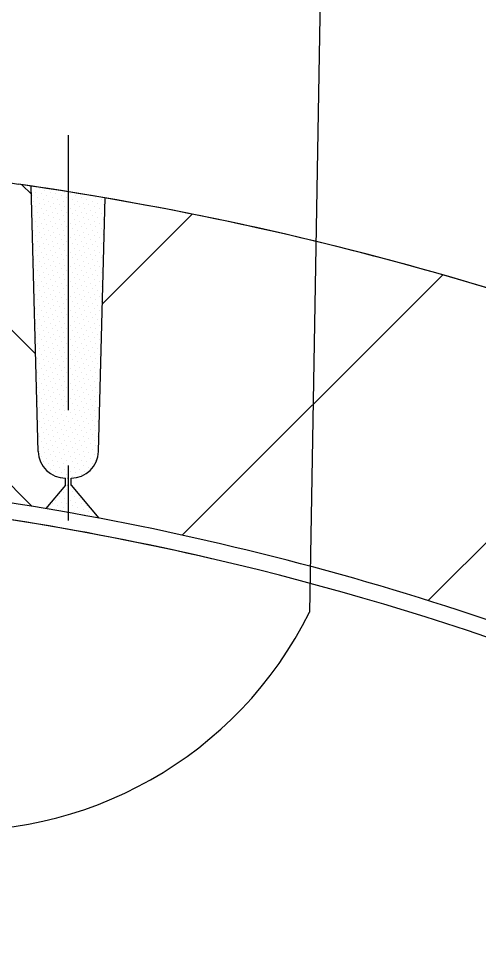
# Model space of a CAD drawing. Extents: x 2963 to 8481, y 2091 to 3069.
# Drawn here: x 3191.68 to 3200.07, y 2928.3 to 2944.99 of the extents above; entities that cross this region are included whole.
import ezdxf

# ---------------------------------------------------------------- set-up
doc = ezdxf.new("R2010")
doc.units = 0
doc.header["$LTSCALE"] = 20
doc.header["$MEASUREMENT"] = 0
doc.linetypes.add('CENTER', pattern=[2, 1.25, -0.25, 0.25, -0.25])
doc.layers.get('0').update_dxf_attribs({"linetype": 'CONTINUOUS'})
for name, color, linetype in [('中心线', 1, 'CENTER'), ('粗实线', 7, 'CONTINUOUS'), ('细实线', 3, 'CONTINUOUS')]:
    doc.layers.add(name, color=color, linetype=linetype)

# ---------------------------------------------------------------- blocks, each defined once
blk = doc.blocks.new('*X4')
at = {"color": 0}
for p, q in [((501.16, -188.27), (501.16, -188.27)), ((501.82, -190.26), (501.82, -190.26)), ((503.15, -188.93), (503.15, -188.93)), ((505.14, -189.59), (505.14, -189.59)), ((507.13, -190.26), (507.13, -190.26)), ((508.45, -188.93), (508.45, -188.93)), ((510.44, -189.59), (510.44, -189.59)), ((512.43, -190.26), (512.43, -190.26)), ((500.5, -191.58), (500.5, -191.58)), ((501.16, -193.57), (501.16, -193.57)), ((502.49, -192.24), (502.49, -192.24)), ((503.81, -190.92), (503.81, -190.92)), ((504.48, -192.91), (504.48, -192.91)), ((505.8, -191.58), (505.8, -191.58)), ((506.47, -193.57), (506.47, -193.57)), ((507.79, -192.24), (507.79, -192.24)), ((509.12, -190.92), (509.12, -190.92)), ((509.78, -192.91), (509.78, -192.91)), ((511.11, -191.58), (511.11, -191.58)), ((511.77, -193.57), (511.77, -193.57)), ((513.09, -192.24), (513.09, -192.24)), ((514.42, -190.92), (514.42, -190.92)), ((515.08, -192.91), (515.08, -192.91)), ((516.41, -191.58), (516.41, -191.58)), ((517.07, -193.57), (517.07, -193.57)), ((518.4, -192.24), (518.4, -192.24)), ((519.72, -190.92), (519.72, -190.92)), ((520.39, -192.91), (520.39, -192.91)), ((521.71, -191.58), (521.71, -191.58)), ((522.38, -193.57), (522.38, -193.57)), ((523.7, -192.24), (523.7, -192.24)), ((525.69, -192.91), (525.69, -192.91)), ((500.5, -196.89), (500.5, -196.89)), ((501.82, -195.56), (501.82, -195.56)), ((503.15, -194.23), (503.15, -194.23)), ((503.81, -196.22), (503.81, -196.22)), ((505.14, -194.9), (505.14, -194.9)), ((505.8, -196.89), (505.8, -196.89)), ((507.13, -195.56), (507.13, -195.56)), ((508.45, -194.23), (508.45, -194.23)), ((509.12, -196.22), (509.12, -196.22)), ((510.44, -194.9), (510.44, -194.9)), ((511.11, -196.89), (511.11, -196.89)), ((512.43, -195.56), (512.43, -195.56)), ((513.76, -194.23), (513.76, -194.23)), ((514.42, -196.22), (514.42, -196.22)), ((515.75, -194.9), (515.75, -194.9)), ((516.41, -196.89), (516.41, -196.89)), ((517.73, -195.56), (517.73, -195.56)), ((519.06, -194.23), (519.06, -194.23)), ((519.72, -196.22), (519.72, -196.22)), ((521.05, -194.9), (521.05, -194.9)), ((521.71, -196.89), (521.71, -196.89)), ((523.04, -195.56), (523.04, -195.56)), ((524.36, -194.23), (524.36, -194.23)), ((525.03, -196.22), (525.03, -196.22)), ((526.35, -194.9), (526.35, -194.9)), ((501.16, -198.87), (501.16, -198.87)), ((502.49, -197.55), (502.49, -197.55)), ((503.15, -199.54), (503.15, -199.54)), ((504.48, -198.21), (504.48, -198.21)), ((505.14, -200.2), (505.14, -200.2)), ((506.47, -198.87), (506.47, -198.87)), ((507.79, -197.55), (507.79, -197.55)), ((508.45, -199.54), (508.45, -199.54)), ((509.78, -198.21), (509.78, -198.21)), ((510.44, -200.2), (510.44, -200.2)), ((511.77, -198.87), (511.77, -198.87)), ((513.09, -197.55), (513.09, -197.55)), ((513.76, -199.54), (513.76, -199.54)), ((515.08, -198.21), (515.08, -198.21)), ((515.75, -200.2), (515.75, -200.2)), ((517.07, -198.87), (517.07, -198.87)), ((518.4, -197.55), (518.4, -197.55)), ((519.06, -199.54), (519.06, -199.54)), ((520.39, -198.21), (520.39, -198.21)), ((521.05, -200.2), (521.05, -200.2)), ((522.38, -198.87), (522.38, -198.87)), ((523.7, -197.55), (523.7, -197.55)), ((524.36, -199.54), (524.36, -199.54)), ((525.69, -198.21), (525.69, -198.21)), ((526.35, -200.2), (526.35, -200.2)), ((501.82, -200.86), (501.82, -200.86)), ((502.49, -202.85), (502.49, -202.85)), ((503.81, -201.53), (503.81, -201.53)), ((504.48, -203.51), (504.48, -203.51)), ((505.8, -202.19), (505.8, -202.19)), ((507.13, -200.86), (507.13, -200.86)), ((507.79, -202.85), (507.79, -202.85)), ((509.12, -201.53), (509.12, -201.53)), ((509.78, -203.51), (509.78, -203.51)), ((511.11, -202.19), (511.11, -202.19)), ((512.43, -200.86), (512.43, -200.86)), ((513.09, -202.85), (513.09, -202.85)), ((514.42, -201.53), (514.42, -201.53)), ((515.08, -203.51), (515.08, -203.51)), ((516.41, -202.19), (516.41, -202.19)), ((517.73, -200.86), (517.73, -200.86)), ((518.4, -202.85), (518.4, -202.85)), ((519.72, -201.53), (519.72, -201.53)), ((520.39, -203.51), (520.39, -203.51)), ((521.71, -202.19), (521.71, -202.19)), ((523.04, -200.86), (523.04, -200.86)), ((523.7, -202.85), (523.7, -202.85)), ((525.03, -201.53), (525.03, -201.53)), ((525.69, -203.51), (525.69, -203.51)), ((501.16, -204.18), (501.16, -204.18)), ((501.82, -206.17), (501.82, -206.17)), ((503.15, -204.84), (503.15, -204.84)), ((503.81, -206.83), (503.81, -206.83)), ((505.14, -205.5), (505.14, -205.5)), ((506.47, -204.18), (506.47, -204.18)), ((507.13, -206.17), (507.13, -206.17)), ((508.45, -204.84), (508.45, -204.84)), ((509.12, -206.83), (509.12, -206.83)), ((510.44, -205.5), (510.44, -205.5)), ((511.77, -204.18), (511.77, -204.18)), ((512.43, -206.17), (512.43, -206.17)), ((513.76, -204.84), (513.76, -204.84)), ((514.42, -206.83), (514.42, -206.83)), ((515.75, -205.5), (515.75, -205.5)), ((517.07, -204.18), (517.07, -204.18)), ((517.73, -206.17), (517.73, -206.17)), ((519.06, -204.84), (519.06, -204.84)), ((519.72, -206.83), (519.72, -206.83)), ((521.05, -205.5), (521.05, -205.5)), ((522.38, -204.18), (522.38, -204.18)), ((523.04, -206.17), (523.04, -206.17)), ((524.36, -204.84), (524.36, -204.84)), ((525.03, -206.83), (525.03, -206.83)), ((526.35, -205.5), (526.35, -205.5)), ((501.16, -209.48), (501.16, -209.48)), ((502.49, -208.15), (502.49, -208.15)), ((503.15, -210.14), (503.15, -210.14)), ((504.48, -208.82), (504.48, -208.82)), ((505.8, -207.49), (505.8, -207.49)), ((506.47, -209.48), (506.47, -209.48)), ((507.79, -208.15), (507.79, -208.15)), ((508.45, -210.14), (508.45, -210.14)), ((509.78, -208.82), (509.78, -208.82)), ((511.11, -207.49), (511.11, -207.49)), ((511.77, -209.48), (511.77, -209.48)), ((513.09, -208.15), (513.09, -208.15)), ((513.76, -210.14), (513.76, -210.14)), ((515.08, -208.82), (515.08, -208.82)), ((516.41, -207.49), (516.41, -207.49)), ((517.07, -209.48), (517.07, -209.48)), ((518.4, -208.15), (518.4, -208.15)), ((519.06, -210.14), (519.06, -210.14)), ((520.39, -208.82), (520.39, -208.82)), ((521.71, -207.49), (521.71, -207.49)), ((522.38, -209.48), (522.38, -209.48)), ((523.7, -208.15), (523.7, -208.15)), ((524.36, -210.14), (524.36, -210.14)), ((525.69, -208.82), (525.69, -208.82)), ((501.82, -211.47), (501.82, -211.47)), ((502.49, -213.46), (502.49, -213.46)), ((503.81, -212.13), (503.81, -212.13)), ((505.14, -210.81), (505.14, -210.81)), ((505.8, -212.79), (505.8, -212.79)), ((507.13, -211.47), (507.13, -211.47)), ((507.79, -213.46), (507.79, -213.46)), ((509.12, -212.13), (509.12, -212.13)), ((510.44, -210.81), (510.44, -210.81)), ((511.11, -212.79), (511.11, -212.79)), ((512.43, -211.47), (512.43, -211.47)), ((513.09, -213.46), (513.09, -213.46)), ((514.42, -212.13), (514.42, -212.13)), ((515.75, -210.81), (515.75, -210.81)), ((516.41, -212.79), (516.41, -212.79)), ((517.73, -211.47), (517.73, -211.47)), ((518.4, -213.46), (518.4, -213.46)), ((519.72, -212.13), (519.72, -212.13)), ((521.05, -210.81), (521.05, -210.81)), ((521.71, -212.79), (521.71, -212.79)), ((523.04, -211.47), (523.04, -211.47)), ((523.7, -213.46), (523.7, -213.46)), ((525.03, -212.13), (525.03, -212.13)), ((526.35, -210.81), (526.35, -210.81)), ((501.16, -214.78), (501.16, -214.78)), ((501.82, -216.77), (501.82, -216.77)), ((503.15, -215.45), (503.15, -215.45)), ((504.48, -214.12), (504.48, -214.12)), ((505.14, -216.11), (505.14, -216.11)), ((506.47, -214.78), (506.47, -214.78)), ((507.13, -216.77), (507.13, -216.77)), ((508.45, -215.45), (508.45, -215.45)), ((509.78, -214.12), (509.78, -214.12)), ((510.44, -216.11), (510.44, -216.11)), ((511.77, -214.78), (511.77, -214.78)), ((512.43, -216.77), (512.43, -216.77)), ((513.76, -215.45), (513.76, -215.45)), ((515.08, -214.12), (515.08, -214.12)), ((515.75, -216.11), (515.75, -216.11)), ((517.07, -214.78), (517.07, -214.78)), ((517.73, -216.77), (517.73, -216.77)), ((519.06, -215.45), (519.06, -215.45)), ((520.39, -214.12), (520.39, -214.12)), ((521.05, -216.11), (521.05, -216.11)), ((522.38, -214.78), (522.38, -214.78)), ((523.04, -216.77), (523.04, -216.77)), ((524.36, -215.45), (524.36, -215.45)), ((525.69, -214.12), (525.69, -214.12)), ((526.35, -216.11), (526.35, -216.11)), ((501.16, -220.09), (501.16, -220.09)), ((502.49, -218.76), (502.49, -218.76)), ((503.81, -217.44), (503.81, -217.44)), ((504.48, -219.42), (504.48, -219.42)), ((505.8, -218.1), (505.8, -218.1)), ((506.47, -220.09), (506.47, -220.09)), ((507.79, -218.76), (507.79, -218.76)), ((509.12, -217.44), (509.12, -217.44)), ((509.78, -219.42), (509.78, -219.42)), ((511.11, -218.1), (511.11, -218.1)), ((511.77, -220.09), (511.77, -220.09)), ((513.09, -218.76), (513.09, -218.76)), ((514.42, -217.44), (514.42, -217.44)), ((515.08, -219.42), (515.08, -219.42)), ((516.41, -218.1), (516.41, -218.1)), ((517.07, -220.09), (517.07, -220.09)), ((518.4, -218.76), (518.4, -218.76)), ((519.72, -217.44), (519.72, -217.44)), ((520.39, -219.42), (520.39, -219.42)), ((521.71, -218.1), (521.71, -218.1)), ((522.38, -220.09), (522.38, -220.09)), ((523.7, -218.76), (523.7, -218.76)), ((525.03, -217.44), (525.03, -217.44)), ((525.69, -219.42), (525.69, -219.42)), ((501.82, -222.08), (501.82, -222.08)), ((503.15, -220.75), (503.15, -220.75)), ((503.81, -222.74), (503.81, -222.74)), ((505.14, -221.41), (505.14, -221.41)), ((505.8, -223.4), (505.8, -223.4)), ((507.13, -222.08), (507.13, -222.08)), ((508.45, -220.75), (508.45, -220.75)), ((509.12, -222.74), (509.12, -222.74)), ((510.44, -221.41), (510.44, -221.41)), ((511.11, -223.4), (511.11, -223.4)), ((512.43, -222.08), (512.43, -222.08)), ((513.76, -220.75), (513.76, -220.75)), ((514.42, -222.74), (514.42, -222.74)), ((515.75, -221.41), (515.75, -221.41)), ((516.41, -223.4), (516.41, -223.4)), ((517.73, -222.08), (517.73, -222.08)), ((519.06, -220.75), (519.06, -220.75)), ((519.72, -222.74), (519.72, -222.74)), ((521.05, -221.41), (521.05, -221.41)), ((521.71, -223.4), (521.71, -223.4)), ((523.04, -222.08), (523.04, -222.08)), ((524.36, -220.75), (524.36, -220.75)), ((525.03, -222.74), (525.03, -222.74)), ((501.16, -225.39), (501.16, -225.39)), ((502.49, -224.06), (502.49, -224.06)), ((503.15, -226.05), (503.15, -226.05)), ((504.48, -224.73), (504.48, -224.73)), ((505.14, -226.72), (505.14, -226.72)), ((506.47, -225.39), (506.47, -225.39)), ((507.79, -224.06), (507.79, -224.06)), ((508.45, -226.05), (508.45, -226.05)), ((509.78, -224.73), (509.78, -224.73)), ((510.44, -226.72), (510.44, -226.72)), ((511.77, -225.39), (511.77, -225.39)), ((513.09, -224.06), (513.09, -224.06)), ((513.76, -226.05), (513.76, -226.05)), ((515.08, -224.73), (515.08, -224.73)), ((515.75, -226.72), (515.75, -226.72)), ((517.07, -225.39), (517.07, -225.39)), ((518.4, -224.06), (518.4, -224.06)), ((519.06, -226.05), (519.06, -226.05)), ((520.39, -224.73), (520.39, -224.73)), ((521.05, -226.72), (521.05, -226.72)), ((522.38, -225.39), (522.38, -225.39)), ((523.7, -224.06), (523.7, -224.06)), ((524.36, -226.05), (524.36, -226.05)), ((525.69, -224.73), (525.69, -224.73)), ((501.82, -227.38), (501.82, -227.38)), ((502.49, -229.37), (502.49, -229.37)), ((503.81, -228.04), (503.81, -228.04)), ((504.48, -230.03), (504.48, -230.03)), ((505.8, -228.7), (505.8, -228.7)), ((507.13, -227.38), (507.13, -227.38)), ((507.79, -229.37), (507.79, -229.37)), ((509.12, -228.04), (509.12, -228.04)), ((509.78, -230.03), (509.78, -230.03)), ((511.11, -228.7), (511.11, -228.7)), ((512.43, -227.38), (512.43, -227.38)), ((513.09, -229.37), (513.09, -229.37)), ((514.42, -228.04), (514.42, -228.04)), ((515.08, -230.03), (515.08, -230.03)), ((516.41, -228.7), (516.41, -228.7)), ((517.73, -227.38), (517.73, -227.38)), ((518.4, -229.37), (518.4, -229.37)), ((519.72, -228.04), (519.72, -228.04)), ((520.39, -230.03), (520.39, -230.03)), ((521.71, -228.7), (521.71, -228.7)), ((523.04, -227.38), (523.04, -227.38)), ((523.7, -229.37), (523.7, -229.37)), ((525.03, -228.04), (525.03, -228.04)), ((525.69, -230.03), (525.69, -230.03)), ((501.82, -232.68), (501.82, -232.68)), ((503.15, -231.36), (503.15, -231.36)), ((503.81, -233.35), (503.81, -233.35)), ((505.14, -232.02), (505.14, -232.02)), ((506.47, -230.69), (506.47, -230.69)), ((507.13, -232.68), (507.13, -232.68)), ((508.45, -231.36), (508.45, -231.36)), ((509.12, -233.35), (509.12, -233.35)), ((510.44, -232.02), (510.44, -232.02)), ((511.77, -230.69), (511.77, -230.69)), ((512.43, -232.68), (512.43, -232.68)), ((513.76, -231.36), (513.76, -231.36)), ((514.42, -233.35), (514.42, -233.35)), ((515.75, -232.02), (515.75, -232.02)), ((517.07, -230.69), (517.07, -230.69)), ((517.73, -232.68), (517.73, -232.68)), ((519.06, -231.36), (519.06, -231.36)), ((519.72, -233.35), (519.72, -233.35)), ((521.05, -232.02), (521.05, -232.02)), ((522.38, -230.69), (522.38, -230.69)), ((523.04, -232.68), (523.04, -232.68)), ((524.36, -231.36), (524.36, -231.36)), ((525.03, -233.35), (525.03, -233.35)), ((502.49, -234.67), (502.49, -234.67)), ((503.15, -236.66), (503.15, -236.66)), ((504.48, -235.33), (504.48, -235.33)), ((505.8, -234.01), (505.8, -234.01)), ((506.47, -236), (506.47, -236)), ((507.79, -234.67), (507.79, -234.67)), ((508.45, -236.66), (508.45, -236.66)), ((509.78, -235.33), (509.78, -235.33)), ((511.11, -234.01), (511.11, -234.01)), ((511.77, -236), (511.77, -236)), ((513.09, -234.67), (513.09, -234.67)), ((513.76, -236.66), (513.76, -236.66)), ((515.08, -235.33), (515.08, -235.33)), ((516.41, -234.01), (516.41, -234.01)), ((517.07, -236), (517.07, -236)), ((518.4, -234.67), (518.4, -234.67)), ((519.06, -236.66), (519.06, -236.66)), ((520.39, -235.33), (520.39, -235.33)), ((521.71, -234.01), (521.71, -234.01)), ((522.38, -236), (522.38, -236)), ((523.7, -234.67), (523.7, -234.67)), ((524.36, -236.66), (524.36, -236.66)), ((525.69, -235.33), (525.69, -235.33)), ((501.82, -237.99), (501.82, -237.99)), ((502.49, -239.97), (502.49, -239.97)), ((503.81, -238.65), (503.81, -238.65)), ((505.14, -237.32), (505.14, -237.32)), ((505.8, -239.31), (505.8, -239.31)), ((507.13, -237.99), (507.13, -237.99)), ((507.79, -239.97), (507.79, -239.97)), ((509.12, -238.65), (509.12, -238.65)), ((510.44, -237.32), (510.44, -237.32)), ((511.11, -239.31), (511.11, -239.31)), ((512.43, -237.99), (512.43, -237.99)), ((513.09, -239.97), (513.09, -239.97)), ((514.42, -238.65), (514.42, -238.65)), ((515.75, -237.32), (515.75, -237.32)), ((516.41, -239.31), (516.41, -239.31)), ((517.73, -237.99), (517.73, -237.99)), ((518.4, -239.97), (518.4, -239.97)), ((519.72, -238.65), (519.72, -238.65)), ((521.05, -237.32), (521.05, -237.32)), ((521.71, -239.31), (521.71, -239.31)), ((523.04, -237.99), (523.04, -237.99)), ((523.7, -239.97), (523.7, -239.97)), ((525.03, -238.65), (525.03, -238.65)), ((501.82, -243.29), (501.82, -243.29)), ((503.15, -241.96), (503.15, -241.96)), ((504.48, -240.64), (504.48, -240.64)), ((505.14, -242.63), (505.14, -242.63)), ((506.47, -241.3), (506.47, -241.3)), ((507.13, -243.29), (507.13, -243.29)), ((508.45, -241.96), (508.45, -241.96)), ((509.78, -240.64), (509.78, -240.64)), ((510.44, -242.63), (510.44, -242.63)), ((511.77, -241.3), (511.77, -241.3)), ((512.43, -243.29), (512.43, -243.29)), ((513.76, -241.96), (513.76, -241.96)), ((515.08, -240.64), (515.08, -240.64)), ((515.75, -242.63), (515.75, -242.63)), ((517.07, -241.3), (517.07, -241.3)), ((517.73, -243.29), (517.73, -243.29)), ((519.06, -241.96), (519.06, -241.96)), ((520.39, -240.64), (520.39, -240.64)), ((521.05, -242.63), (521.05, -242.63)), ((522.38, -241.3), (522.38, -241.3)), ((523.04, -243.29), (523.04, -243.29)), ((524.36, -241.96), (524.36, -241.96)), ((525.69, -240.64), (525.69, -240.64)), ((502.49, -245.28), (502.49, -245.28)), ((503.81, -243.95), (503.81, -243.95)), ((504.48, -245.94), (504.48, -245.94)), ((505.8, -244.61), (505.8, -244.61)), ((506.47, -246.6), (506.47, -246.6)), ((507.79, -245.28), (507.79, -245.28)), ((509.12, -243.95), (509.12, -243.95)), ((509.78, -245.94), (509.78, -245.94)), ((511.11, -244.61), (511.11, -244.61)), ((511.77, -246.6), (511.77, -246.6)), ((513.09, -245.28), (513.09, -245.28)), ((514.42, -243.95), (514.42, -243.95)), ((515.08, -245.94), (515.08, -245.94)), ((516.41, -244.61), (516.41, -244.61)), ((517.07, -246.6), (517.07, -246.6)), ((518.4, -245.28), (518.4, -245.28)), ((519.72, -243.95), (519.72, -243.95)), ((520.39, -245.94), (520.39, -245.94)), ((521.71, -244.61), (521.71, -244.61)), ((522.38, -246.6), (522.38, -246.6)), ((523.7, -245.28), (523.7, -245.28)), ((525.03, -243.95), (525.03, -243.95)), ((525.69, -245.94), (525.69, -245.94)), ((501.82, -248.59), (501.82, -248.59)), ((503.15, -247.27), (503.15, -247.27)), ((503.81, -249.26), (503.81, -249.26)), ((505.14, -247.93), (505.14, -247.93)), ((505.8, -249.92), (505.8, -249.92)), ((507.13, -248.59), (507.13, -248.59)), ((508.45, -247.27), (508.45, -247.27)), ((509.12, -249.26), (509.12, -249.26)), ((510.44, -247.93), (510.44, -247.93)), ((511.11, -249.92), (511.11, -249.92)), ((512.43, -248.59), (512.43, -248.59)), ((513.76, -247.27), (513.76, -247.27)), ((514.42, -249.26), (514.42, -249.26)), ((515.75, -247.93), (515.75, -247.93)), ((516.41, -249.92), (516.41, -249.92)), ((517.73, -248.59), (517.73, -248.59)), ((519.06, -247.27), (519.06, -247.27)), ((519.72, -249.26), (519.72, -249.26)), ((521.05, -247.93), (521.05, -247.93)), ((521.71, -249.92), (521.71, -249.92)), ((523.04, -248.59), (523.04, -248.59)), ((524.36, -247.27), (524.36, -247.27)), ((525.03, -249.26), (525.03, -249.26)), ((502.49, -250.58), (502.49, -250.58)), ((503.15, -252.57), (503.15, -252.57)), ((504.48, -251.24), (504.48, -251.24)), ((505.14, -253.23), (505.14, -253.23)), ((506.47, -251.91), (506.47, -251.91)), ((507.79, -250.58), (507.79, -250.58)), ((508.45, -252.57), (508.45, -252.57)), ((509.78, -251.24), (509.78, -251.24)), ((510.44, -253.23), (510.44, -253.23)), ((511.77, -251.91), (511.77, -251.91)), ((513.09, -250.58), (513.09, -250.58)), ((513.76, -252.57), (513.76, -252.57)), ((515.08, -251.24), (515.08, -251.24)), ((515.75, -253.23), (515.75, -253.23)), ((517.07, -251.91), (517.07, -251.91)), ((518.4, -250.58), (518.4, -250.58)), ((519.06, -252.57), (519.06, -252.57)), ((520.39, -251.24), (520.39, -251.24)), ((521.05, -253.23), (521.05, -253.23)), ((522.38, -251.91), (522.38, -251.91)), ((523.7, -250.58), (523.7, -250.58)), ((524.36, -252.57), (524.36, -252.57)), ((502.49, -255.88), (502.49, -255.88)), ((503.81, -254.56), (503.81, -254.56)), ((504.48, -256.55), (504.48, -256.55)), ((505.8, -255.22), (505.8, -255.22)), ((507.13, -253.9), (507.13, -253.9)), ((507.79, -255.88), (507.79, -255.88)), ((509.12, -254.56), (509.12, -254.56)), ((509.78, -256.55), (509.78, -256.55)), ((511.11, -255.22), (511.11, -255.22)), ((512.43, -253.9), (512.43, -253.9)), ((513.09, -255.88), (513.09, -255.88)), ((514.42, -254.56), (514.42, -254.56)), ((515.08, -256.55), (515.08, -256.55)), ((516.41, -255.22), (516.41, -255.22)), ((517.73, -253.9), (517.73, -253.9)), ((518.4, -255.88), (518.4, -255.88)), ((519.72, -254.56), (519.72, -254.56)), ((520.39, -256.55), (520.39, -256.55)), ((521.71, -255.22), (521.71, -255.22)), ((523.04, -253.9), (523.04, -253.9)), ((523.7, -255.88), (523.7, -255.88)), ((525.03, -254.56), (525.03, -254.56)), ((503.15, -257.87), (503.15, -257.87)), ((503.81, -259.86), (503.81, -259.86)), ((505.14, -258.54), (505.14, -258.54)), ((506.47, -257.21), (506.47, -257.21)), ((507.13, -259.2), (507.13, -259.2)), ((508.45, -257.87), (508.45, -257.87)), ((509.12, -259.86), (509.12, -259.86)), ((510.44, -258.54), (510.44, -258.54)), ((511.77, -257.21), (511.77, -257.21)), ((512.43, -259.2), (512.43, -259.2)), ((513.76, -257.87), (513.76, -257.87)), ((514.42, -259.86), (514.42, -259.86)), ((515.75, -258.54), (515.75, -258.54)), ((517.07, -257.21), (517.07, -257.21)), ((517.73, -259.2), (517.73, -259.2)), ((519.06, -257.87), (519.06, -257.87)), ((519.72, -259.86), (519.72, -259.86)), ((521.05, -258.54), (521.05, -258.54)), ((522.38, -257.21), (522.38, -257.21)), ((523.04, -259.2), (523.04, -259.2)), ((524.36, -257.87), (524.36, -257.87)), ((525.03, -259.86), (525.03, -259.86)), ((502.49, -261.19), (502.49, -261.19)), ((503.15, -263.18), (503.15, -263.18)), ((504.48, -261.85), (504.48, -261.85)), ((505.8, -260.52), (505.8, -260.52)), ((506.47, -262.51), (506.47, -262.51)), ((507.79, -261.19), (507.79, -261.19)), ((508.45, -263.18), (508.45, -263.18)), ((509.78, -261.85), (509.78, -261.85)), ((511.11, -260.52), (511.11, -260.52)), ((511.77, -262.51), (511.77, -262.51)), ((513.09, -261.19), (513.09, -261.19)), ((513.76, -263.18), (513.76, -263.18)), ((515.08, -261.85), (515.08, -261.85)), ((516.41, -260.52), (516.41, -260.52)), ((517.07, -262.51), (517.07, -262.51)), ((518.4, -261.19), (518.4, -261.19)), ((519.06, -263.18), (519.06, -263.18)), ((520.39, -261.85), (520.39, -261.85)), ((521.71, -260.52), (521.71, -260.52)), ((522.38, -262.51), (522.38, -262.51)), ((523.7, -261.19), (523.7, -261.19)), ((524.36, -263.18), (524.36, -263.18)), ((502.49, -266.49), (502.49, -266.49)), ((503.81, -265.17), (503.81, -265.17)), ((505.14, -263.84), (505.14, -263.84)), ((505.8, -265.83), (505.8, -265.83)), ((507.13, -264.5), (507.13, -264.5)), ((507.79, -266.49), (507.79, -266.49)), ((509.12, -265.17), (509.12, -265.17)), ((510.44, -263.84), (510.44, -263.84)), ((511.11, -265.83), (511.11, -265.83)), ((512.43, -264.5), (512.43, -264.5)), ((513.09, -266.49), (513.09, -266.49)), ((514.42, -265.17), (514.42, -265.17)), ((515.75, -263.84), (515.75, -263.84)), ((516.41, -265.83), (516.41, -265.83)), ((517.73, -264.5), (517.73, -264.5)), ((518.4, -266.49), (518.4, -266.49)), ((519.72, -265.17), (519.72, -265.17)), ((521.05, -263.84), (521.05, -263.84)), ((521.71, -265.83), (521.71, -265.83)), ((523.04, -264.5), (523.04, -264.5)), ((523.7, -266.49), (523.7, -266.49)), ((525.03, -265.17), (525.03, -265.17)), ((503.15, -268.48), (503.15, -268.48)), ((504.48, -267.15), (504.48, -267.15)), ((505.14, -269.14), (505.14, -269.14)), ((506.47, -267.82), (506.47, -267.82)), ((507.13, -269.81), (507.13, -269.81)), ((508.45, -268.48), (508.45, -268.48)), ((509.78, -267.15), (509.78, -267.15)), ((510.44, -269.14), (510.44, -269.14)), ((511.77, -267.82), (511.77, -267.82)), ((512.43, -269.81), (512.43, -269.81)), ((513.76, -268.48), (513.76, -268.48)), ((515.08, -267.15), (515.08, -267.15)), ((515.75, -269.14), (515.75, -269.14)), ((517.07, -267.82), (517.07, -267.82)), ((517.73, -269.81), (517.73, -269.81)), ((519.06, -268.48), (519.06, -268.48)), ((520.39, -267.15), (520.39, -267.15)), ((521.05, -269.14), (521.05, -269.14)), ((522.38, -267.82), (522.38, -267.82)), ((523.04, -269.81), (523.04, -269.81)), ((524.36, -268.48), (524.36, -268.48)), ((502.49, -271.79), (502.49, -271.79)), ((503.15, -273.78), (503.15, -273.78)), ((503.81, -270.47), (503.81, -270.47)), ((504.48, -272.46), (504.48, -272.46)), ((505.8, -271.13), (505.8, -271.13)), ((506.47, -273.12), (506.47, -273.12)), ((507.79, -271.79), (507.79, -271.79)), ((508.45, -273.78), (508.45, -273.78)), ((509.12, -270.47), (509.12, -270.47)), ((509.78, -272.46), (509.78, -272.46)), ((511.11, -271.13), (511.11, -271.13)), ((511.77, -273.12), (511.77, -273.12)), ((513.09, -271.79), (513.09, -271.79)), ((513.76, -273.78), (513.76, -273.78)), ((514.42, -270.47), (514.42, -270.47)), ((515.08, -272.46), (515.08, -272.46)), ((516.41, -271.13), (516.41, -271.13)), ((517.07, -273.12), (517.07, -273.12)), ((518.4, -271.79), (518.4, -271.79)), ((519.06, -273.78), (519.06, -273.78)), ((519.72, -270.47), (519.72, -270.47)), ((520.39, -272.46), (520.39, -272.46)), ((521.71, -271.13), (521.71, -271.13)), ((522.38, -273.12), (522.38, -273.12)), ((523.7, -271.79), (523.7, -271.79)), ((524.36, -273.78), (524.36, -273.78)), ((525.03, -270.47), (525.03, -270.47)), ((503.81, -275.77), (503.81, -275.77)), ((505.14, -274.45), (505.14, -274.45)), ((505.8, -276.43), (505.8, -276.43)), ((507.13, -275.11), (507.13, -275.11)), ((507.79, -277.1), (507.79, -277.1)), ((509.12, -275.77), (509.12, -275.77)), ((510.44, -274.45), (510.44, -274.45)), ((511.11, -276.43), (511.11, -276.43)), ((512.43, -275.11), (512.43, -275.11)), ((513.09, -277.1), (513.09, -277.1)), ((514.42, -275.77), (514.42, -275.77)), ((515.75, -274.45), (515.75, -274.45)), ((516.41, -276.43), (516.41, -276.43)), ((517.73, -275.11), (517.73, -275.11)), ((518.4, -277.1), (518.4, -277.1)), ((519.72, -275.77), (519.72, -275.77)), ((521.05, -274.45), (521.05, -274.45)), ((521.71, -276.43), (521.71, -276.43)), ((523.04, -275.11), (523.04, -275.11)), ((523.7, -277.1), (523.7, -277.1)), ((503.15, -279.09), (503.15, -279.09)), ((504.48, -277.76), (504.48, -277.76)), ((505.14, -279.75), (505.14, -279.75)), ((506.47, -278.42), (506.47, -278.42)), ((507.13, -280.41), (507.13, -280.41)), ((508.45, -279.09), (508.45, -279.09)), ((509.78, -277.76), (509.78, -277.76)), ((510.44, -279.75), (510.44, -279.75)), ((511.77, -278.42), (511.77, -278.42)), ((512.43, -280.41), (512.43, -280.41)), ((513.76, -279.09), (513.76, -279.09)), ((515.08, -277.76), (515.08, -277.76)), ((515.75, -279.75), (515.75, -279.75)), ((517.07, -278.42), (517.07, -278.42)), ((517.73, -280.41), (517.73, -280.41)), ((519.06, -279.09), (519.06, -279.09)), ((520.39, -277.76), (520.39, -277.76)), ((521.05, -279.75), (521.05, -279.75)), ((522.38, -278.42), (522.38, -278.42)), ((523.04, -280.41), (523.04, -280.41)), ((524.36, -279.09), (524.36, -279.09)), ((503.81, -281.07), (503.81, -281.07)), ((504.48, -283.06), (504.48, -283.06)), ((505.8, -281.74), (505.8, -281.74)), ((506.47, -283.73), (506.47, -283.73)), ((507.79, -282.4), (507.79, -282.4)), ((509.12, -281.07), (509.12, -281.07)), ((509.78, -283.06), (509.78, -283.06)), ((511.11, -281.74), (511.11, -281.74)), ((511.77, -283.73), (511.77, -283.73)), ((513.09, -282.4), (513.09, -282.4)), ((514.42, -281.07), (514.42, -281.07)), ((515.08, -283.06), (515.08, -283.06)), ((516.41, -281.74), (516.41, -281.74)), ((517.07, -283.73), (517.07, -283.73)), ((518.4, -282.4), (518.4, -282.4)), ((519.72, -281.07), (519.72, -281.07)), ((520.39, -283.06), (520.39, -283.06)), ((521.71, -281.74), (521.71, -281.74)), ((522.38, -283.73), (522.38, -283.73)), ((523.7, -282.4), (523.7, -282.4)), ((503.15, -284.39), (503.15, -284.39)), ((503.81, -286.38), (503.81, -286.38)), ((505.14, -285.05), (505.14, -285.05)), ((505.8, -287.04), (505.8, -287.04)), ((507.13, -285.72), (507.13, -285.72)), ((508.45, -284.39), (508.45, -284.39)), ((509.12, -286.38), (509.12, -286.38)), ((510.44, -285.05), (510.44, -285.05)), ((511.11, -287.04), (511.11, -287.04)), ((512.43, -285.72), (512.43, -285.72)), ((513.76, -284.39), (513.76, -284.39)), ((514.42, -286.38), (514.42, -286.38)), ((515.75, -285.05), (515.75, -285.05)), ((516.41, -287.04), (516.41, -287.04)), ((517.73, -285.72), (517.73, -285.72)), ((519.06, -284.39), (519.06, -284.39)), ((519.72, -286.38), (519.72, -286.38)), ((521.05, -285.05), (521.05, -285.05)), ((521.71, -287.04), (521.71, -287.04)), ((523.04, -285.72), (523.04, -285.72)), ((524.36, -284.39), (524.36, -284.39)), ((504.48, -288.37), (504.48, -288.37)), ((505.14, -290.36), (505.14, -290.36)), ((506.47, -289.03), (506.47, -289.03)), ((507.79, -287.7), (507.79, -287.7)), ((508.45, -289.69), (508.45, -289.69)), ((509.78, -288.37), (509.78, -288.37)), ((510.44, -290.36), (510.44, -290.36)), ((511.77, -289.03), (511.77, -289.03)), ((513.09, -287.7), (513.09, -287.7)), ((513.76, -289.69), (513.76, -289.69)), ((515.08, -288.37), (515.08, -288.37)), ((515.75, -290.36), (515.75, -290.36)), ((517.07, -289.03), (517.07, -289.03)), ((518.4, -287.7), (518.4, -287.7)), ((519.06, -289.69), (519.06, -289.69)), ((520.39, -288.37), (520.39, -288.37)), ((521.05, -290.36), (521.05, -290.36)), ((522.38, -289.03), (522.38, -289.03)), ((523.7, -287.7), (523.7, -287.7)), ((507.13, -291.02), (507.13, -291.02)), ((509.12, -291.68), (509.12, -291.68)), ((509.78, -293.67), (509.78, -293.67)), ((511.11, -292.34), (511.11, -292.34)), ((512.43, -291.02), (512.43, -291.02)), ((513.09, -293.01), (513.09, -293.01)), ((514.42, -291.68), (514.42, -291.68)), ((515.08, -293.67), (515.08, -293.67)), ((516.41, -292.34), (516.41, -292.34)), ((517.73, -291.02), (517.73, -291.02)), ((518.4, -293.01), (518.4, -293.01)), ((519.72, -291.68), (519.72, -291.68)), ((513.76, -295), (513.76, -295)), ((514.42, -296.98), (514.42, -296.98)), ((511.77, -299.64), (511.77, -299.64)), ((513.09, -298.31), (513.09, -298.31)), ((513.76, -300.3), (513.76, -300.3)), ((515.08, -298.97), (515.08, -298.97)), ((517.07, -299.64), (517.07, -299.64)), ((507.79, -303.61), (507.79, -303.61)), ((509.12, -302.29), (509.12, -302.29)), ((510.44, -300.96), (510.44, -300.96)), ((511.11, -302.95), (511.11, -302.95)), ((512.43, -301.63), (512.43, -301.63)), ((513.09, -303.61), (513.09, -303.61)), ((514.42, -302.29), (514.42, -302.29)), ((515.75, -300.96), (515.75, -300.96)), ((516.41, -302.95), (516.41, -302.95)), ((517.73, -301.63), (517.73, -301.63)), ((518.4, -303.61), (518.4, -303.61)), ((506.47, -304.94), (506.47, -304.94)), ((508.45, -305.6), (508.45, -305.6)), ((509.78, -304.28), (509.78, -304.28)), ((511.77, -304.94), (511.77, -304.94)), ((513.76, -305.6), (513.76, -305.6)), ((515.08, -304.28), (515.08, -304.28)), ((515.75, -306.27), (515.75, -306.27)), ((517.07, -304.94), (517.07, -304.94)), ((517.73, -306.93), (517.73, -306.93)), ((519.06, -305.6), (519.06, -305.6)), ((520.39, -304.28), (520.39, -304.28)), ((521.05, -306.27), (521.05, -306.27)), ((523.04, -306.93), (523.04, -306.93)), ((519.72, -307.59), (519.72, -307.59)), ((521.71, -308.25), (521.71, -308.25))]:
    blk.add_line(p, q, dxfattribs=at)
blk = doc.blocks.new('*X10')
at = {"color": 0}
for p, q in [((2560.789, 2939.799), (2562.423, 2941.432)), ((2562.242, 2935.595), (2566.976, 2940.328)), ((2566.711, 2934.406), (2571.239, 2938.934))]:
    blk.add_line(p, q, dxfattribs=at)
blk = doc.blocks.new('*X21')
at = {"color": 0}
for p, q in [((2559.573, 2938.889), (2553.744, 2944.718)), ((2559.515, 2936.118), (2553.744, 2941.89)), ((2559.497, 2941.794), (2559.324, 2941.966))]:
    blk.add_line(p, q, dxfattribs=at)

msp = doc.modelspace()

# ---------------------------------------------------------------- linework, layer by layer
at = {"layer": '中心线', "ltscale": 0.2}
msp.add_line((3192.59, 2942.8647), (3192.59, 2934.9847), dxfattribs=at)
at = {"layer": '粗实线'}
for p, q in [((3192.0402, 2937.1183), (3191.9139, 2941.9417)), ((3193.1399, 2937.1183), (3193.2607, 2941.7325)), ((3192.54, 2936.5063), (3192.54, 2936.6313)), ((3192.64, 2936.5063), (3192.64, 2936.6313)), ((3192.54, 2936.5063), (3192.1803, 2936.0776)), ((3192.64, 2936.5063), (3193.145, 2935.9045))]:
    msp.add_line(p, q, dxfattribs=at)
for centre, radius, start, end in [((3192.0381, 2944.4501), 2.5, 209.82699, 261.80895), ((3183.34, 2884.0229), 58.55, 64.601335, 81.808947), ((3183.34, 2884.0229), 58.55, 65.603976, 81.808947), ((3192.54, 2937.1313), 0.5, 181.5, 270), ((3192.64, 2937.1313), 0.5, 270, 358.5), ((3183.34, 2884.0229), 52.8, 68.42388, 85.80892), ((3183.34, 2884.0229), 52.5, 76.95171, 85.04631), ((3183.34, 2884.0229), 52.5, 57.49093, 85.04631)]:
    msp.add_arc(centre, radius, start, end, dxfattribs=at)
for p in [(3192.59, 2936.6313), (3192.59, 2936.5063), (3192.59, 2936.0063)]:
    msp.add_point(p, dxfattribs=at)
at = {"layer": '细实线', "color": 3}
msp.add_line((3197.344, 2955.7133), (3196.975, 2934.1936), dxfattribs=at)
msp.add_arc((3190.5716, 2937.3755), 7.1504, 197.0367, 333.57684, dxfattribs=at)

# ---------------------------------------------------------------- block references
for name in ['*X21', '*X10']:
    msp.add_blockref(name, (632.4207, 0), dxfattribs=at)
at = {"layer": '细实线', "color": 3, "xscale": 0.05, "yscale": 0.05, "zscale": 0.05}
msp.add_blockref('*X4', (3166.9058, 2951.3448), dxfattribs=at)

doc.saveas('drawing.dxf')
